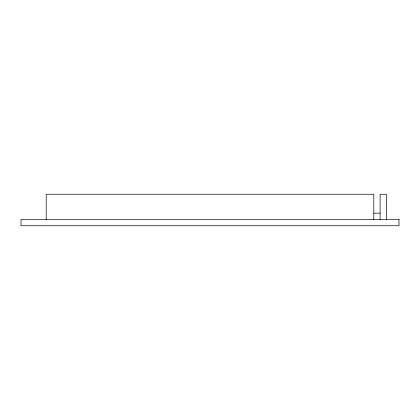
<?xml version="1.0" encoding="UTF-8"?>
<svg xmlns="http://www.w3.org/2000/svg" width="420" height="420" viewBox="0 0 420 420"><rect width="100%" height="100%" fill="white"/><g stroke="black" fill="none" stroke-linecap="round" stroke-linejoin="round"><path stroke-width="0.63" d="M373.8 213.15L380.1 213.15M386.4 219.45L386.4 194.25L380.1 194.25L380.1 219.45M373.8 219.45L373.8 194.25L46.2 194.25L46.2 219.45M399 219.45L21 219.45L21 225.75L399 225.75L399 219.45"/></g></svg>
